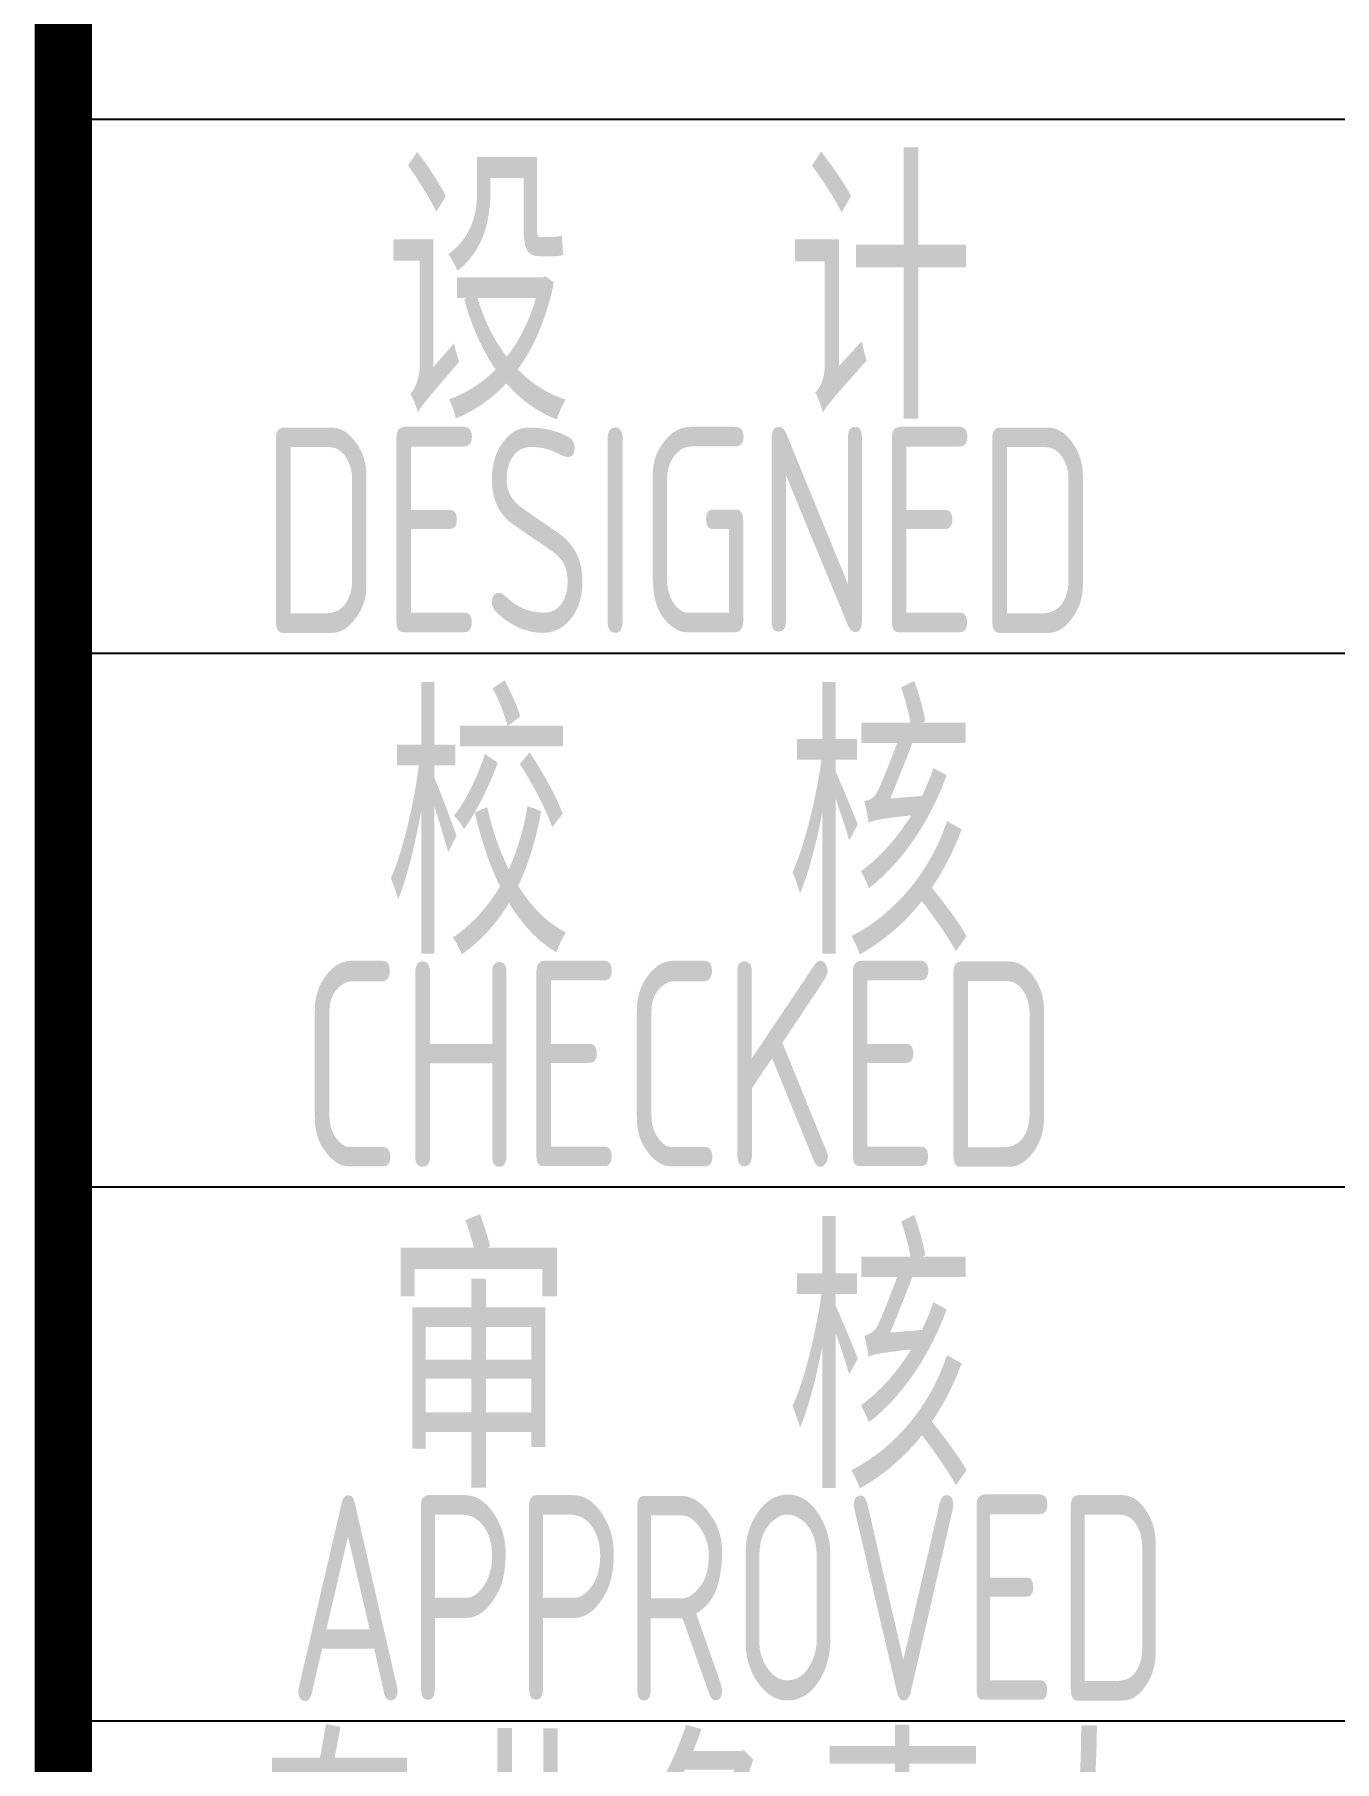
# Model space of a CAD drawing. Extents: x 4532298 to 10139194, y -639876 to -207028.
# Drawn here: x 4696439 to 4698021, y -279248 to -277145 of the extents above; entities that cross this region are included whole.
import ezdxf
from ezdxf.enums import TextEntityAlignment as Align

# ---------------------------------------------------------------- set-up
doc = ezdxf.new("R2010")
doc.units = 0
doc.header["$LTSCALE"] = 1000
doc.header["$MEASUREMENT"] = 0
doc.layers.get('0').update_dxf_attribs({"linetype": 'CONTINUOUS'})
doc.styles.add('AHD', font='sceie.shx', dxfattribs={"width": 0.7, "bigfont": 'sceic.shx'})

msp = doc.modelspace()

# ---------------------------------------------------------------- linework, layer by layer
for p, q in [((4696473.5, -277248.2), (4707473.5, -277248.2)), ((4696473.5, -277898.2), (4701973.5, -277898.2)), ((4696473.5, -278548.2), (4701973.5, -278548.2)), ((4696473.5, -279198.2), (4701973.5, -279198.2))]:
    msp.add_line(p, q)
at = {"const_width": 70}
msp.add_lwpolyline([(4696473.5, -275498.2), (4696473.5, -281498.2)], dxfattribs=at)

# ---------------------------------------------------------------- texts
at = {"style": 'AHD'}
for s, height, width, p in [('设  计', 300, 0.8, (4697223.5, -277448.2)), ('设  计', 300, 0.8, (4697223.5, -277448.2)), ('DESIGNED', 250, 0.8, (4697223.5, -277748.2)), ('DESIGNED', 250, 0.8, (4697223.5, -277748.2)), ('校  核', 300, 0.8, (4697223.5, -278098.2)), ('校  核', 300, 0.8, (4697223.5, -278098.2)), ('CHECKED', 250, 0.8, (4697223.5, -278398.2)), ('CHECKED', 250, 0.8, (4697223.5, -278398.2)), ('审  核', 300, 0.8, (4697223.5, -278748.2)), ('审  核', 300, 0.8, (4697223.5, -278748.2)), ('APPROVED', 250, 0.75, (4697284.3, -279048.2)), ('专业负责人', 300, 0.8, (4697266.5, -279368.2))]:
    msp.add_text(s, height=height, dxfattribs=dict(at, width=width)).set_placement(p, align=Align.MIDDLE)

doc.saveas('drawing.dxf')
